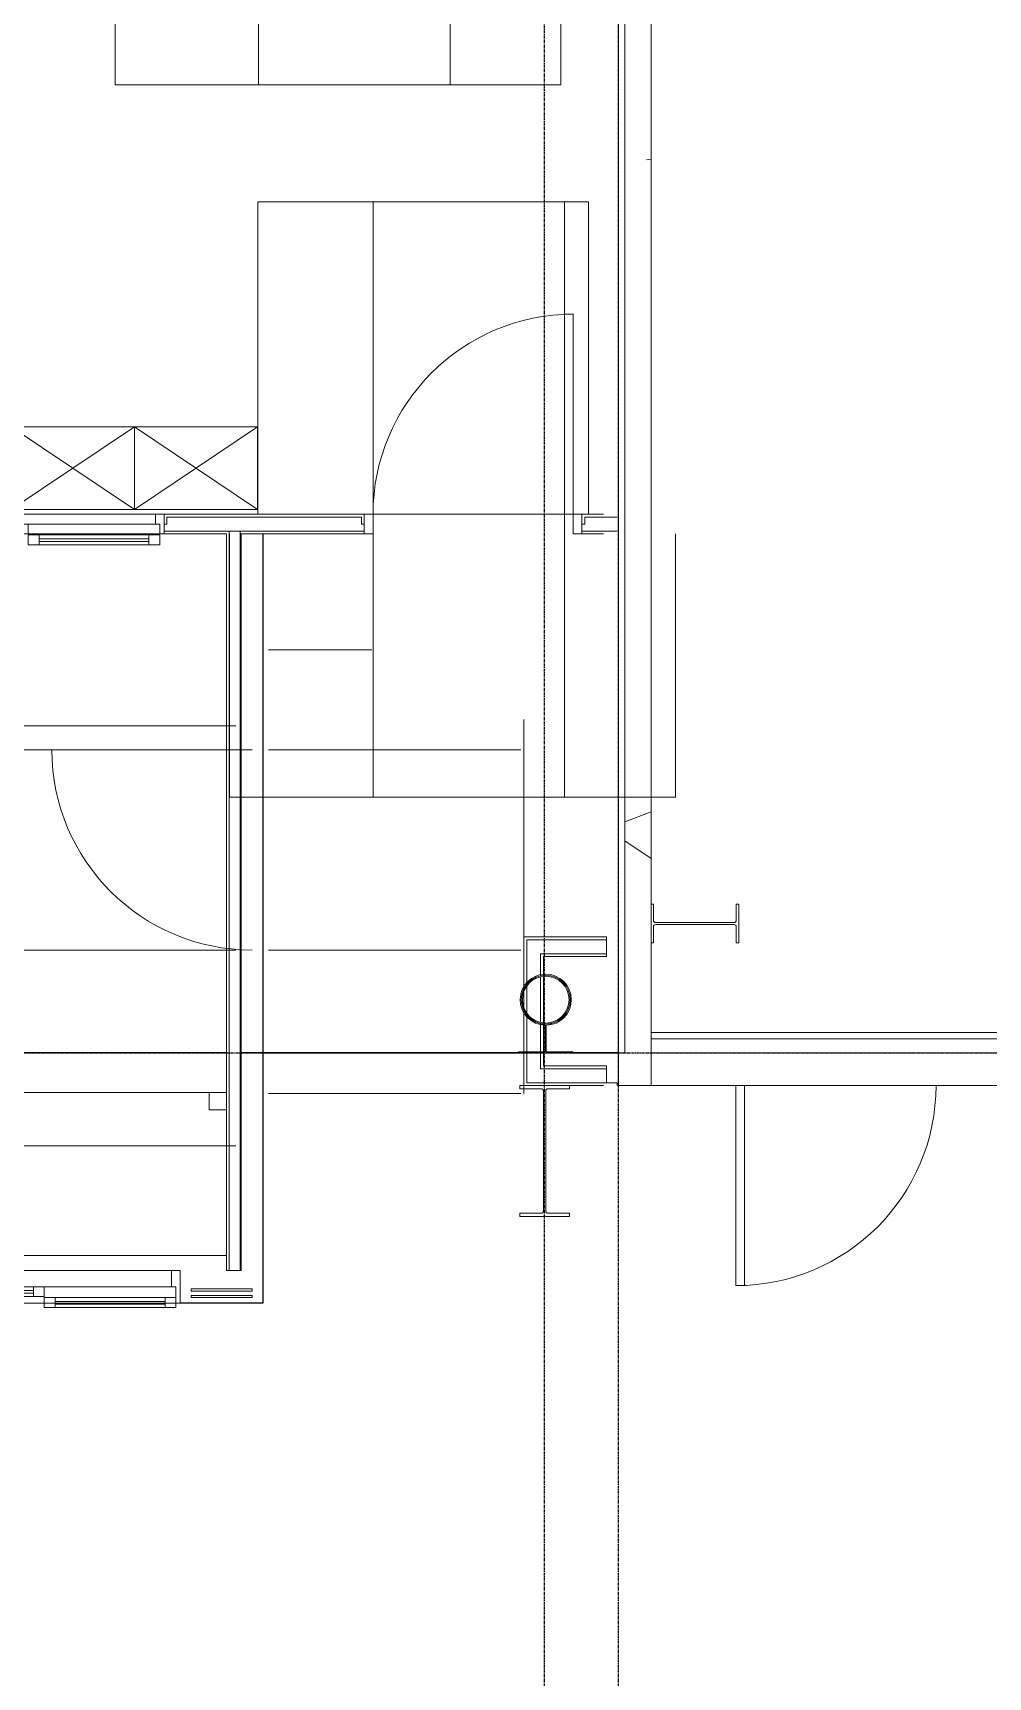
# Model space of a CAD drawing. Header units: millimetres. Extents: x -677815 to 476396, y -125373 to 39000.
# Drawn here: x 118379 to 122770, y -2870 to 4689 of the extents above; entities that cross this region are included whole.
import ezdxf

# ---------------------------------------------------------------- set-up
doc = ezdxf.new("R2010")
doc.units = ezdxf.units.MM
doc.linetypes.add('Xref building Toll$0$Grid Line', pattern=[22.225, 12.7, -3.175, 3.175, -3.175])
for name, color, linetype, lineweight in [('AM_BOR', 4, 'Continuous', 25), ('Xref building Toll$0$A-DOOR', 31, 'Continuous', 9), ('Xref building Toll$0$A-DOOR-HDLN', 31, 'Continuous', 9), ('Xref building Toll$0$A-FLOR', 192, 'Continuous', 25), ('Xref building Toll$0$A-GENM', 13, 'Continuous', 9), ('Xref building Toll$0$A-GLAZ', 151, 'Continuous', 9), ('Xref building Toll$0$A-GLAZ-CURT', 52, 'Continuous', 9), ('Xref building Toll$0$A-WALL', 113, 'Continuous', 9), ('Xref building Toll$0$A-WALL-PATT', 111, 'Continuous', 9), ('Xref building Toll$0$I-FURN', 30, 'Continuous', 9), ('Xref building Toll$0$I-FURN-HDLN', 30, 'Continuous', 9), ('Xref building Toll$0$P-PIPE', 3, 'Continuous', 9), ('Xref building Toll$0$S-COLS', 52, 'Continuous', 9)]:
    doc.layers.add(name, color=color, linetype=linetype, lineweight=lineweight)
doc.layers.add('Xref building Toll$0$S-GRID', color=8, linetype='Continuous')

# ---------------------------------------------------------------- blocks, each defined once
blk = doc.blocks.new('Xref building Toll$0$Toll Grids')
at = {"layer": 'Xref building Toll$0$S-GRID', "linetype": 'Xref building Toll$0$Grid Line'}
for p, q in [((120731, -125373.3), (120731, 36031.5)), ((121070, -125373.3), (121070, 35080.8)), ((-9195.8, 0), (280997.7, 0))]:
    blk.add_line(p, q, dxfattribs=at)
blk = doc.blocks.new('Xref building Toll$0$UB-Universal Beam-Column - C5_5_610UB101-1713864-MASTER GROUND FLOOR')
at = {"layer": 'Xref building Toll$0$S-COLS', "lineweight": 18}
for p, q in [((-114, 301), (114, 301)), ((-114, 286.2), (-114, 301)), ((-16.7, 286.2), (-114, 286.2)), ((-5.3, -274.8), (-5.3, 274.8)), ((5.3, 274.8), (5.3, -274.8)), ((114, 286.2), (16.7, 286.2)), ((114, 301), (114, 286.2)), ((-114, -286.2), (-16.7, -286.2)), ((-114, -301), (-114, -286.2)), ((114, -301), (-114, -301)), ((16.7, -286.2), (114, -286.2)), ((114, -286.2), (114, -301))]:
    blk.add_line(p, q, dxfattribs=at)
at = {"layer": 'Xref building Toll$0$S-COLS'}
for p, q in [((-114, 301), (-114, 301)), ((-114, 286.2), (-114, 286.2)), ((114, 301), (114, 301)), ((114, 286.2), (114, 286.2)), ((-114, -286.2), (-114, -286.2)), ((-114, -301), (-114, -301)), ((114, -286.2), (114, -286.2)), ((114, -301), (114, -301))]:
    blk.add_line(p, q, dxfattribs=at)
at = {"layer": 'Xref building Toll$0$S-COLS', "lineweight": 18}
for centre, start, end in [((-16.7, 274.8), 360, 90), ((16.7, 274.8), 90, 180), ((-16.7, -274.8), 270, 360), ((16.7, -274.8), 180, 270)]:
    blk.add_arc(centre, 11.4, start, end, dxfattribs=at)
blk = doc.blocks.new('Xref building Toll$0$_SBA 1SWING SPDoor 01a - 920W x 2700H AD-1991726-MASTER GROUND FLOOR')
at = {"layer": 'Xref building Toll$0$A-DOOR'}
for p, q in [((460, 995), (420, 995)), ((420, 75), (420, 995)), ((460, 995), (460, 75)), ((-500, 75), (-500, 75)), ((-500, 75), (-500, -75)), ((-500, 75), (-460, 75)), ((-500, 75), (-460, 75)), ((-500, -75), (-500, 75)), ((-460, -75), (-460, 75)), ((-460, 75), (-460, 75)), ((-460, 75), (-460, -75)), ((460, 75), (420, 75)), ((460, 75), (460, -75)), ((500, 75), (460, 75)), ((460, 75), (460, 75)), ((460, 75), (500, 75)), ((460, -75), (460, 75)), ((500, -75), (500, 75)), ((500, 75), (500, 75)), ((500, 75), (500, -75)), ((-460, -75), (-500, -75)), ((-500, -75), (-500, -75)), ((-460, -75), (-500, -75)), ((-460, -75), (-460, -75)), ((460, -75), (500, -75)), ((460, -75), (460, -75)), ((500, -75), (460, -75)), ((500, -75), (500, -75))]:
    blk.add_line(p, q, dxfattribs=at)
blk.add_arc((460, 75), 920, 90, 180, dxfattribs=at)
at = {"layer": 'Xref building Toll$0$A-DOOR-HDLN'}
for p, q in [((-460, 75), (460, 75)), ((420, 75), (420, -1285)), ((-1120, -1285), (-1120, -75)), ((-460, -75), (-460, -1285)), ((930, -75), (930, -1285)), ((930, -1285), (-1120, -1285))]:
    blk.add_line(p, q, dxfattribs=at)
blk = doc.blocks.new('Xref building Toll$0$DOOR_CWall_SGlass 01 - DOOR_CWall_SGlass 01-2201360-MASTER GROUND FLOOR')
at = {"layer": 'Xref building Toll$0$A-DOOR'}
blk.add_line((-460, 0), (-460, -920), dxfattribs=at)
blk.add_arc((-460, 0), 920, 270, 0, dxfattribs=at)
at = {"layer": 'Xref building Toll$0$A-DOOR-HDLN'}
for p, q in [((1120, 1250), (-600, 1250)), ((-460, 1235), (-460, 75)), ((460, 1235), (460, 75)), ((1120, 1235), (1120, 75)), ((-920, 550), (-920, 75)), ((-570, -1745), (-570, -75)), ((-460, -1745), (-460, -75)), ((460, -1745), (460, -75)), ((1360, -1745), (1360, -75)), ((-570, -1745), (1360, -1745))]:
    blk.add_line(p, q, dxfattribs=at)
blk = doc.blocks.new('Xref building Toll$0$IVS-CURTPAN-Double Glass - E10THK-I10THK-40mm-1893064-MASTER GROUND FLOOR')
at = {"layer": 'Xref building Toll$0$A-GLAZ-CURT'}
for p, q in [((140, -10), (-140, -10)), ((-140, -10), (-140, -20)), ((-140, -10), (-140, -10)), ((-140, -20), (140, -20)), ((-140, -20), (-140, -20)), ((140, -40), (-140, -40)), ((-140, -40), (-140, -50)), ((-140, -40), (-140, -40)), ((-140, -50), (140, -50)), ((-140, -50), (-140, -50)), ((140, -20), (140, -10)), ((140, -10), (140, -10)), ((140, -20), (140, -20)), ((140, -50), (140, -40)), ((140, -40), (140, -40)), ((140, -50), (140, -50))]:
    blk.add_line(p, q, dxfattribs=at)
blk = doc.blocks.new('Xref building Toll$0$Sliding_Window_9296 - 1250 x 1201-998177-MASTER GROUND FLOOR')
at = {"layer": 'Xref building Toll$0$A-GLAZ'}
for p, q in [((-555, 95), (-605, 95)), ((-605, 95), (-605, 50)), ((-605, 95), (-605, 50)), ((0, 95), (-605, 95)), ((-605, 95), (-605, 95)), ((-555, 50), (-555, 95)), ((-555, 95), (-555, 50)), ((-555, 95), (-555, 95)), ((-555, 95), (-50, 95)), ((-50, 80), (-555, 80)), ((-555, 80), (-555, 68)), ((-50, 80), (-555, 80)), ((-555, 80), (-555, 80)), ((-555, 68), (-555, 80)), ((0, 95), (-50, 95)), ((-50, 95), (-50, 50)), ((-50, 95), (-50, 50)), ((-50, 95), (-50, 95)), ((-50, 68), (-50, 80)), ((-50, 80), (-50, 80)), ((-50, 68), (-50, 80)), ((0, 50), (0, 95)), ((0, 50), (0, 95)), ((0, 95), (0, 95)), ((-625, 75), (-625, -75)), ((-605, 75), (-625, 75)), ((-625, 75), (-625, 75)), ((-625, 75), (-625, -75)), ((-625, 75), (625, 75)), ((-605, 0), (-605, 75)), ((-605, 75), (-605, 75)), ((605, 75), (-605, 75)), ((-605, 0), (-605, 75)), ((-605, 50), (-555, 50)), ((-605, 50), (-605, 50)), ((-605, 50), (0, 50)), ((-585, 0), (-605, 0)), ((-605, 0), (-605, 0)), ((-605, 0), (605, 0)), ((-585, -75), (-585, 0)), ((-585, -75), (-585, 0)), ((-585, 0), (-585, 0)), ((585, 0), (-585, 0)), ((-555, 68), (-50, 68)), ((-555, 68), (-555, 68)), ((-555, 68), (-50, 68)), ((-50, 50), (-555, 50)), ((-555, 50), (-555, 50)), ((-50, 68), (-50, 68)), ((-50, 50), (0, 50)), ((-50, 50), (-50, 50)), ((0, 50), (0, 50)), ((50, 45), (0, 45)), ((0, 45), (0, 0)), ((0, 45), (0, 0)), ((605, 45), (0, 45)), ((0, 45), (0, 45)), ((0, 0), (50, 0)), ((0, 0), (0, 0)), ((0, 0), (605, 0)), ((50, 0), (50, 45)), ((50, 45), (50, 0)), ((50, 45), (50, 45)), ((50, 45), (555, 45)), ((555, 30), (50, 30)), ((50, 30), (50, 18)), ((555, 30), (50, 30)), ((50, 30), (50, 30)), ((50, 18), (50, 30)), ((50, 18), (555, 18)), ((50, 18), (50, 18)), ((50, 18), (555, 18)), ((555, 0), (50, 0)), ((50, 0), (50, 0)), ((605, 45), (555, 45)), ((555, 45), (555, 0)), ((555, 45), (555, 0)), ((555, 45), (555, 45)), ((555, 18), (555, 30)), ((555, 30), (555, 30)), ((555, 18), (555, 30)), ((555, 18), (555, 18)), ((555, 0), (605, 0)), ((555, 0), (555, 0)), ((625, 75), (605, 75)), ((605, 75), (605, 0)), ((605, 75), (605, 75)), ((605, 0), (605, 75)), ((605, 0), (605, 45)), ((605, 0), (605, 45)), ((605, 45), (605, 45)), ((605, 0), (605, 0)), ((625, -75), (625, 75)), ((625, 75), (625, -75)), ((625, 75), (625, 75)), ((-625, -75), (-585, -75)), ((-625, -75), (-625, -75)), ((625, -75), (-625, -75)), ((-585, -75), (-585, -75)), ((-585, -75), (585, -75)), ((605, 0), (585, 0)), ((585, 0), (585, -75)), ((585, -75), (585, 0)), ((585, 0), (585, 0)), ((585, -75), (625, -75)), ((585, -75), (585, -75)), ((605, 0), (605, 0)), ((625, -75), (625, -75))]:
    blk.add_line(p, q, dxfattribs=at)
blk = doc.blocks.new('Xref building Toll$0$IVS-FURNITURE-Hung Cabinet 2 Adjustable Shelves - D380 W566 H900 A 2-704828-MASTER GROUND FLOOR')
at = {"layer": 'Xref building Toll$0$I-FURN-HDLN'}
for p, q in [((-283, -380), (283, 0)), ((-283, 0), (283, -380)), ((-283, -380), (-283, 0)), ((-283, 0), (283, 0)), ((283, 0), (283, -380)), ((283, -380), (-283, -380))]:
    blk.add_line(p, q, dxfattribs=at)
blk = doc.blocks.new('Xref building Toll$0$IVS-FURNITURE-Hung Cabinet 2 Adjustable Shelves - D380 W566 H900 A 2-744014-MASTER GROUND FLOOR')
at = {"layer": 'Xref building Toll$0$I-FURN-HDLN'}
for p, q in [((-283, 380), (283, 0)), ((-283, 0), (283, 380)), ((283, 380), (-283, 380)), ((-283, 380), (-283, 0)), ((283, 0), (283, 380)), ((-283, 0), (283, 0))]:
    blk.add_line(p, q, dxfattribs=at)
blk = doc.blocks.new('Xref building Toll$0$_SBA 1SWING SPDoor 01a - 920W x 2700H AD-1991727-MASTER GROUND FLOOR')
at = {"layer": 'Xref building Toll$0$A-DOOR'}
for p, q in [((460, 965), (420, 965)), ((420, 45), (420, 965)), ((460, 965), (460, 45)), ((-500, 45), (-500, 45)), ((-500, 45), (-500, -45)), ((-500, 45), (-460, 45)), ((-500, 45), (-460, 45)), ((-500, -45), (-500, 45)), ((-460, -45), (-460, 45)), ((-460, 45), (-460, 45)), ((-460, 45), (-460, -45)), ((460, 45), (420, 45)), ((460, 45), (460, -45)), ((500, 45), (460, 45)), ((460, 45), (460, 45)), ((460, 45), (500, 45)), ((460, -45), (460, 45)), ((500, -45), (500, 45)), ((500, 45), (500, 45)), ((500, 45), (500, -45)), ((-460, -45), (-500, -45)), ((-500, -45), (-500, -45)), ((-460, -45), (-500, -45)), ((-460, -45), (-460, -45)), ((460, -45), (500, -45)), ((460, -45), (460, -45)), ((500, -45), (460, -45)), ((500, -45), (500, -45))]:
    blk.add_line(p, q, dxfattribs=at)
blk.add_arc((460, 45), 920, 90, 180, dxfattribs=at)
at = {"layer": 'Xref building Toll$0$A-DOOR-HDLN'}
for p, q in [((-990, 1482), (-990, 45)), ((530, 1482), (-990, 1482)), ((-460, 45), (-460, 1482)), ((420, 45), (420, 1482)), ((530, 45), (530, 1482)), ((-460, 45), (460, 45)), ((420, 45), (420, -1255)), ((-1120, -1255), (-1120, -45)), ((-460, -45), (-460, -1255)), ((930, -45), (930, -1255)), ((930, -1255), (-1120, -1255))]:
    blk.add_line(p, q, dxfattribs=at)
blk = doc.blocks.new('Xref building Toll$0$_SBA 1SWING SPDoor 01a - 920W x 2040H WD-V331-MASTER GROUND FLOOR')
at = {"layer": 'Xref building Toll$0$A-DOOR'}
for p, q in [((460, 995), (420, 995)), ((420, 75), (420, 995)), ((460, 995), (460, 75))]:
    blk.add_line(p, q, dxfattribs=at)
blk.add_arc((460, 75), 920, 90, 180, dxfattribs=at)
blk = doc.blocks.new('Xref building Toll$0$UB-Universal Beam-Column - C1_5_410-2140506-MASTER GROUND FLOOR')
at = {"layer": 'Xref building Toll$0$S-COLS', "lineweight": 18}
for p, q in [((89, 201.5), (-89, 201.5)), ((-89, 201.5), (-89, 190.5)), ((-89, 190.5), (-15.65, 190.5)), ((-4.25, 179.1), (-4.25, -179.1)), ((4.25, -179.1), (4.25, 179.1)), ((15.65, 190.5), (89, 190.5)), ((89, 190.5), (89, 201.5)), ((-15.65, -190.5), (-89, -190.5)), ((-89, -190.5), (-89, -201.5)), ((-89, -201.5), (89, -201.5)), ((89, -190.5), (15.65, -190.5)), ((89, -201.5), (89, -190.5))]:
    blk.add_line(p, q, dxfattribs=at)
at = {"layer": 'Xref building Toll$0$S-COLS'}
for p, q in [((-89, 201.5), (-89, 201.5)), ((-89, 190.5), (-89, 190.5)), ((89, 201.5), (89, 201.5)), ((89, 190.5), (89, 190.5)), ((-89, -190.5), (-89, -190.5)), ((-89, -201.5), (-89, -201.5)), ((89, -190.5), (89, -190.5)), ((89, -201.5), (89, -201.5))]:
    blk.add_line(p, q, dxfattribs=at)
at = {"layer": 'Xref building Toll$0$S-COLS', "lineweight": 18}
for centre, start, end in [((-15.65, 179.1), 0, 90), ((15.65, 179.1), 90, 180), ((-15.65, -179.1), 270, 0), ((15.65, -179.1), 180, 270)]:
    blk.add_arc(centre, 11.4, start, end, dxfattribs=at)
blk = doc.blocks.new('Xref building Toll$0$DWP_Downpipe - 225mm-1784091-MASTER GROUND FLOOR')
at = {"layer": 'Xref building Toll$0$P-PIPE'}
for radius, start, end in [(112.5, 0, 180), (112.5, 0, 180), (107.5, 0, 180), (107.5, 360, 180), (112.5, 180, 360), (112.5, 180, 0), (107.5, 180, 360), (107.5, 180, 360)]:
    blk.add_arc((-33.5, -236), radius, start, end, dxfattribs=at)
blk = doc.blocks.new('Xref building Toll$0$DPS_Downpipe Clamp - D225-1784499-MASTER GROUND FLOOR')
at = {"layer": 'Xref building Toll$0$A-GENM'}
for p, q in [((-2.5, -117.5), (-2.5, -239.5)), ((-2.5, -239.5), (-2.5, -117.5)), ((-2.5, -117.5), (-2.5, -117.5)), ((2.5, -239.5), (2.5, -117.5)), ((2.5, -117.5), (2.5, -239.5)), ((2.5, -117.5), (2.5, -117.5)), ((-2.5, -239.5), (-125, -239.5)), ((-125, -239.5), (-125, -244.5)), ((-125, -244.5), (-125, -239.5)), ((-125, -239.5), (-2.5, -239.5)), ((-125, -239.5), (-125, -239.5)), ((-125, -244.5), (125, -244.5)), ((125, -244.5), (-125, -244.5)), ((-125, -244.5), (-125, -244.5)), ((-2.5, -239.5), (-2.5, -239.5)), ((125, -239.5), (2.5, -239.5)), ((2.5, -239.5), (125, -239.5)), ((2.5, -239.5), (2.5, -239.5)), ((125, -244.5), (125, -239.5)), ((125, -239.5), (125, -244.5)), ((125, -239.5), (125, -239.5)), ((125, -244.5), (125, -244.5))]:
    blk.add_line(p, q, dxfattribs=at)
for radius, start, end in [(117.5, 271.21915, 268.78085), (117.5, 271.21915, 268.78085), (112.5, 0, 180), (112.5, 360, 180), (112.5, 180, 360), (112.5, 180, 360)]:
    blk.add_arc((0, 0), radius, start, end, dxfattribs=at)
blk = doc.blocks.new('Xref building Toll$0$work top - work top-2200616-MASTER GROUND FLOOR')
at = {"layer": 'Xref building Toll$0$I-FURN'}
for p, q in [((120968, 142398.5), (120218, 142398.5)), ((120218, 142398.5), (120218, 139080.5)), ((120218, 139080.5), (120218, 142398.5)), ((120218, 142398.5), (120968, 142398.5)), ((120218, 142398.5), (120218, 142398.5)), ((120888, 142398.5), (120888, 142318.5)), ((120968, 142398.5), (120888, 142398.5)), ((120888, 142398.5), (120968, 142398.5)), ((120888, 142318.5), (120888, 142398.5)), ((120888, 142398.5), (120888, 142398.5)), ((120968, 142318.5), (120968, 142398.5)), ((120968, 142398.5), (120968, 142318.5)), ((120968, 142398.5), (120968, 142398.5)), ((120968, 139830.5), (120968, 142398.5)), ((120968, 142398.5), (120968, 139830.5)), ((120968, 142398.5), (120968, 142398.5)), ((120888, 142318.5), (120968, 142318.5)), ((120968, 142318.5), (120888, 142318.5)), ((120888, 142318.5), (120888, 142318.5)), ((120968, 142318.5), (120968, 142318.5)), ((120888, 141154.5), (120888, 141074.5)), ((120968, 141154.5), (120888, 141154.5)), ((120888, 141154.5), (120968, 141154.5)), ((120888, 141074.5), (120888, 141154.5)), ((120888, 141154.5), (120888, 141154.5)), ((120968, 141074.5), (120968, 141154.5)), ((120968, 141154.5), (120968, 141074.5)), ((120968, 141154.5), (120968, 141154.5)), ((120888, 141074.5), (120968, 141074.5)), ((120968, 141074.5), (120888, 141074.5)), ((120888, 141074.5), (120888, 141074.5)), ((120968, 141074.5), (120968, 141074.5)), ((120888, 139830.5), (120888, 139750.5)), ((120968, 139830.5), (120888, 139830.5)), ((120888, 139830.5), (120968, 139830.5)), ((120888, 139750.5), (120888, 139830.5)), ((120888, 139830.5), (120888, 139830.5)), ((120968, 139750.5), (120968, 139830.5)), ((120968, 139830.5), (120968, 139750.5)), ((120968, 139830.5), (120968, 139830.5)), ((127268, 139830.5), (120968, 139830.5)), ((120968, 139830.5), (127268, 139830.5)), ((120968, 139830.5), (120968, 139830.5)), ((122888, 139830.5), (122888, 139750.5)), ((122968, 139830.5), (122888, 139830.5)), ((122888, 139830.5), (122968, 139830.5)), ((122888, 139750.5), (122888, 139830.5)), ((122888, 139830.5), (122888, 139830.5)), ((122968, 139750.5), (122968, 139830.5)), ((122968, 139830.5), (122968, 139750.5)), ((122968, 139830.5), (122968, 139830.5)), ((124888, 139830.5), (124888, 139750.5)), ((124968, 139830.5), (124888, 139830.5)), ((124888, 139830.5), (124968, 139830.5)), ((124888, 139750.5), (124888, 139830.5)), ((124888, 139830.5), (124888, 139830.5)), ((124968, 139750.5), (124968, 139830.5)), ((124968, 139830.5), (124968, 139750.5)), ((124968, 139830.5), (124968, 139830.5)), ((127188, 139830.5), (127188, 139750.5)), ((127268, 139830.5), (127188, 139830.5)), ((127188, 139830.5), (127268, 139830.5)), ((127188, 139750.5), (127188, 139830.5)), ((127188, 139830.5), (127188, 139830.5)), ((127268, 139750.5), (127268, 139830.5)), ((127268, 139830.5), (127268, 139750.5)), ((127268, 139830.5), (127268, 139830.5)), ((127268, 139080.5), (127268, 139830.5)), ((127268, 139830.5), (127268, 139080.5)), ((127268, 139830.5), (127268, 139830.5)), ((120888, 139750.5), (120968, 139750.5)), ((120968, 139750.5), (120888, 139750.5)), ((120888, 139750.5), (120888, 139750.5)), ((120968, 139750.5), (120968, 139750.5)), ((122888, 139750.5), (122968, 139750.5)), ((122968, 139750.5), (122888, 139750.5)), ((122888, 139750.5), (122888, 139750.5)), ((122968, 139750.5), (122968, 139750.5)), ((124888, 139750.5), (124968, 139750.5)), ((124968, 139750.5), (124888, 139750.5)), ((124888, 139750.5), (124888, 139750.5)), ((124968, 139750.5), (124968, 139750.5)), ((127188, 139750.5), (127268, 139750.5)), ((127268, 139750.5), (127188, 139750.5)), ((127188, 139750.5), (127188, 139750.5)), ((127268, 139750.5), (127268, 139750.5)), ((120218, 139080.5), (127268, 139080.5)), ((127268, 139080.5), (120218, 139080.5)), ((120218, 139080.5), (120218, 139080.5)), ((127268, 139080.5), (127268, 139080.5))]:
    blk.add_line(p, q, dxfattribs=at)
blk = doc.blocks.new('Xref building Toll$0$Sliding_Window_9296 - 1250 x 1201-2201186-MASTER GROUND FLOOR')
at = {"layer": 'Xref building Toll$0$A-GLAZ'}
for p, q in [((-555, 95), (-605, 95)), ((-605, 95), (-605, 50)), ((-605, 95), (-605, 50)), ((0, 95), (-605, 95)), ((-605, 95), (-605, 95)), ((-555, 50), (-555, 95)), ((-555, 95), (-555, 50)), ((-555, 95), (-555, 95)), ((-555, 95), (-50, 95)), ((-50, 80), (-555, 80)), ((-555, 80), (-555, 68)), ((-50, 80), (-555, 80)), ((-555, 80), (-555, 80)), ((-555, 68), (-555, 80)), ((0, 95), (-50, 95)), ((-50, 95), (-50, 50)), ((-50, 95), (-50, 50)), ((-50, 95), (-50, 95)), ((-50, 68), (-50, 80)), ((-50, 80), (-50, 80)), ((-50, 68), (-50, 80)), ((0, 50), (0, 95)), ((0, 50), (0, 95)), ((0, 95), (0, 95)), ((-625, 45), (-625, -45)), ((-605, 45), (-625, 45)), ((-625, 45), (-625, 45)), ((-625, 45), (-625, -45)), ((-625, 45), (625, 45)), ((-605, 50), (-555, 50)), ((-605, 50), (-605, 50)), ((-605, 50), (0, 50)), ((-605, 0), (-605, 45)), ((-605, 45), (-605, 45)), ((605, 45), (-605, 45)), ((-605, 0), (-605, 45)), ((-585, 0), (-605, 0)), ((-605, 0), (-605, 0)), ((-605, 0), (605, 0)), ((-585, -45), (-585, 0)), ((-585, -45), (-585, 0)), ((-585, 0), (-585, 0)), ((585, 0), (-585, 0)), ((-555, 68), (-50, 68)), ((-555, 68), (-555, 68)), ((-555, 68), (-50, 68)), ((-50, 50), (-555, 50)), ((-555, 50), (-555, 50)), ((-50, 68), (-50, 68)), ((-50, 50), (0, 50)), ((-50, 50), (-50, 50)), ((0, 50), (0, 50)), ((50, 45), (0, 45)), ((0, 45), (0, 0)), ((0, 45), (0, 0)), ((605, 45), (0, 45)), ((0, 45), (0, 45)), ((0, 0), (50, 0)), ((0, 0), (0, 0)), ((0, 0), (605, 0)), ((50, 0), (50, 45)), ((50, 45), (50, 0)), ((50, 45), (50, 45)), ((50, 45), (555, 45)), ((555, 30), (50, 30)), ((50, 30), (50, 18)), ((555, 30), (50, 30)), ((50, 30), (50, 30)), ((50, 18), (50, 30)), ((50, 18), (555, 18)), ((50, 18), (50, 18)), ((50, 18), (555, 18)), ((555, 0), (50, 0)), ((50, 0), (50, 0)), ((605, 45), (555, 45)), ((555, 45), (555, 0)), ((555, 45), (555, 0)), ((555, 45), (555, 45)), ((555, 18), (555, 30)), ((555, 30), (555, 30)), ((555, 18), (555, 30)), ((555, 18), (555, 18)), ((555, 0), (605, 0)), ((555, 0), (555, 0)), ((625, 45), (605, 45)), ((605, 45), (605, 0)), ((605, 45), (605, 45)), ((605, 0), (605, 45)), ((605, 0), (605, 45)), ((605, 0), (605, 45)), ((605, 45), (605, 45)), ((605, 0), (605, 0)), ((625, -45), (625, 45)), ((625, 45), (625, -45)), ((625, 45), (625, 45)), ((-625, -45), (-585, -45)), ((-625, -45), (-625, -45)), ((625, -45), (-625, -45)), ((-585, -45), (-585, -45)), ((-585, -45), (585, -45)), ((605, 0), (585, 0)), ((585, 0), (585, -45)), ((585, -45), (585, 0)), ((585, 0), (585, 0)), ((585, -45), (625, -45)), ((585, -45), (585, -45)), ((605, 0), (605, 0)), ((625, -45), (625, -45))]:
    blk.add_line(p, q, dxfattribs=at)
blk = doc.blocks.new('Xref building Toll$0$building block 28092016')
at = {"layer": 'Xref building Toll$0$A-WALL-PATT', "lineweight": 9}
h = blk.add_hatch(dxfattribs=at)
h.set_pattern_fill('FP_1', color=256, style=0, pattern_type=2)
h.set_pattern_definition([(50, (714549.7, -811512), (3643.68, -318.78), [381, -4191]), (355, (714549.7, -811512), (-704.856, 3821.136), [304.8, -3352.8]), (100.451, (714853.3, -811538.5), (2938.85, 3502.33), [323.8, -3561.8]), (46.184, (714549.7, -810496), (5421.58, -840.86), [571.5, -6286.5]), (96.636, (715001.5, -810566), (4748.05, 4948.55), [485.7, -5342.7]), (351.184, (714549.7, -810496), (4748.1, 4948.5), [457.2, -5029.2]), (21, (715057.7, -810750), (3032.29, -2045.304), [381, -4191]), (326, (715057.7, -810750), (1236.04, 3683.76), [304.8, -3352.8]), (71.451, (715310.3, -810920.4), (4268.34, 1638.425), [323.8, -3561.8]), (37.5, (714549.7, -811512), (61.772, 1691.101), [167.64, -3144.52, 167.64, -3235.96, -3365.5]), (37.5, (714549.7, -811512), (61.772, 1691.101), [-6715.76, 167.64, -3197.86]), (7.5, (714549.7, -811512), (1336.393, 2003.611), [167.64, -1772.92, 167.64, -3068.32, -1282.7]), (7.5, (714549.7, -811512), (1336.393, 2003.611), [-5176.52, 167.64, -1115.06]), (327.5, (713416.8, -811512), (2711.818, -114.579), [167.64, -1102.36, 167.64, -3794.76, -5257.8]), (327.5, (713416.8, -811512), (2711.818, -114.579), [-5232.4, 167.64, -5090.16]), (317.5, (712908.8, -811512), (2962.586, 508.533), [167.64, -1483.36, 167.64, -2463.8, -3733.8]), (317.5, (712908.8, -811512), (2962.586, 508.533), [-4282.44, 167.64, -3566.16])])
h.paths.add_polyline_path([(843769.6, -671649.5), (843769.6, -665839.5), (843648.6, -665839.5), (843648.6, -671499.5), (843619.6, -671504.7), (843619.6, -671649.5), (843666.2, -671649.5)], flags=0)
at = {"layer": 'Xref building Toll$0$A-FLOR'}
for p, q in [((841985.6, -669113.5), (841985.6, -672649.5)), ((841817.6, -671499.5), (835517.6, -671499.5)), ((843160.6, -671499.5), (841885.6, -671499.5)), ((843160.6, -671499.5), (841985.6, -671499.5)), ((841985.6, -671499.5), (843160.6, -671499.5)), ((843619.6, -671499.5), (843410.6, -671499.5)), ((843619.6, -671499.5), (843410.6, -671499.5)), ((843410.6, -671499.5), (843619.6, -671499.5)), ((841985.6, -672649.5), (841605.6, -672649.5))]:
    blk.add_line(p, q, dxfattribs=at)
at = {"layer": 'Xref building Toll$0$A-WALL', "lineweight": 18}
for p, q in [((843619.6, -651499.5), (843619.6, -671499.5)), ((843648.6, -671499.5), (843648.6, -651528.5)), ((843769.6, -670815.9), (843769.6, -665689.5)), ((843619.6, -665839.5), (843619.6, -668955.8)), ((842451.6, -669023.5), (841531.6, -669023.5)), ((841531.6, -669023.5), (841531.6, -669113.5)), ((842451.6, -669113.5), (842451.6, -669023.5)), ((843551.6, -669023.5), (843451.6, -669023.5)), ((843451.6, -669023.5), (843451.6, -669113.5)), ((841531.6, -669113.5), (841817.6, -669113.5)), ((841817.6, -669113.5), (841817.6, -672499.5)), ((841885.6, -669113.5), (842451.6, -669113.5)), ((841885.6, -672499.5), (841885.6, -669113.5)), ((843451.6, -669113.5), (843551.6, -669113.5)), ((843619.6, -669181.1), (843619.6, -671649.5)), ((843551.6, -670966.6), (843185.1, -670966.6)), ((843185.1, -670966.6), (843185.1, -671206.1)), ((843769.6, -671405.5), (843769.6, -670993.9)), ((843275.1, -671056.6), (843551.6, -671056.6)), ((843275.1, -671143.8), (843275.1, -671056.6)), ((843275.1, -671361.1), (843275.1, -671148.8)), ((843185.1, -671219.1), (843185.1, -671290.8)), ((843185.1, -671303.8), (843185.1, -671649.5)), ((843275.1, -671559.5), (843275.1, -671366.1)), ((850944.6, -671405.5), (843769.6, -671405.5)), ((843769.6, -671649.5), (843769.6, -671434.5)), ((843769.6, -671434.5), (850944.6, -671434.5)), ((843619.6, -671499.5), (843648.6, -671499.5)), ((843551.6, -671559.5), (843275.1, -671559.5)), ((843394.6, -671649.5), (843551.6, -671649.5)), ((843619.6, -671649.5), (843769.6, -671649.5)), ((841817.6, -672499.5), (841885.6, -672499.5))]:
    blk.add_line(p, q, dxfattribs=at)
at = {"layer": 'Xref building Toll$0$A-WALL'}
for p, q in [((843619.6, -668955.8), (843619.6, -669023.5)), ((842438.6, -669036.5), (841544.6, -669036.5)), ((841544.6, -669036.5), (841544.6, -669068.5)), ((842438.6, -669068.5), (842438.6, -669036.5)), ((843464.6, -669036.5), (843464.6, -669068.5)), ((843614.6, -669036.5), (843464.6, -669036.5)), ((841531.6, -669068.5), (841544.6, -669068.5)), ((842451.6, -669100.5), (841531.6, -669100.5)), ((841830.6, -672499.5), (841830.6, -669100.5)), ((841880.6, -672499.5), (841880.6, -669100.5)), ((841885.6, -669113.5), (841880.6, -669113.5)), ((842438.6, -669068.5), (842451.6, -669068.5)), ((843451.6, -669068.5), (843464.6, -669068.5)), ((843614.6, -669100.5), (843451.6, -669100.5)), ((843619.6, -669113.5), (843619.6, -669181.1)), ((843198.1, -670979.6), (843564.6, -670979.6)), ((843198.1, -671185.8), (843198.1, -670979.6)), ((843551.6, -670966.6), (843564.6, -670966.6)), ((843564.6, -670966.6), (843564.6, -671056.6)), ((843262.1, -671043.6), (843564.6, -671043.6)), ((843262.1, -671146.5), (843262.1, -671043.6)), ((843551.6, -671056.6), (843564.6, -671056.6)), ((843262.1, -671359.4), (843262.1, -671150.5)), ((843198.1, -671316), (843198.1, -671193.9)), ((843198.1, -671636.5), (843198.1, -671324.1)), ((843262.1, -671572.5), (843262.1, -671363.4)), ((843769.6, -671405.5), (843769.6, -671434.5)), ((843769.6, -671499.5), (850014.6, -671499.5)), ((843262.1, -671572.5), (843564.6, -671572.5)), ((843564.6, -671559.5), (843551.6, -671559.5)), ((843564.6, -671559.5), (843564.6, -671636.5)), ((843198.1, -671636.5), (843614.6, -671636.5)), ((843614.6, -671636.5), (843614.6, -671649.5)), ((851013.6, -671649.5), (843769.6, -671649.5))]:
    blk.add_line(p, q, dxfattribs=at)
at = {"layer": 'Xref building Toll$0$A-DOOR'}
for name, p in [('Xref building Toll$0$_SBA 1SWING SPDoor 01a - 920W x 2700H AD-1991726-MASTER GROUND FLOOR', (842425.6, -665764.5)), ('Xref building Toll$0$_SBA 1SWING SPDoor 01a - 920W x 2700H AD-1991727-MASTER GROUND FLOOR', (842951.6, -669068.5))]:
    blk.add_blockref(name, p, dxfattribs=at)
for name, p, rotation in [('Xref building Toll$0$DOOR_CWall_SGlass 01 - DOOR_CWall_SGlass 01-2201360-MASTER GROUND FLOOR', (841935.6, -670566.5), 270), ('Xref building Toll$0$_SBA 1SWING SPDoor 01a - 920W x 2040H WD-V331-MASTER GROUND FLOOR', (844619.6, -671574.5), 180)]:
    blk.add_blockref(name, p, dxfattribs=dict(at, rotation=rotation))
at = {"layer": 'Xref building Toll$0$A-GENM'}
blk.add_blockref('Xref building Toll$0$DPS_Downpipe Clamp - D225-1784499-MASTER GROUND FLOOR', (843285.6, -671255), dxfattribs=at)
at = {"layer": 'Xref building Toll$0$A-GLAZ', "rotation": 180}
for name, p in [('Xref building Toll$0$Sliding_Window_9296 - 1250 x 1201-2201186-MASTER GROUND FLOOR', (840906.6, -669068.5)), ('Xref building Toll$0$Sliding_Window_9296 - 1250 x 1201-998177-MASTER GROUND FLOOR', (840980.6, -672574.5))]:
    blk.add_blockref(name, p, dxfattribs=at)
at = {"layer": 'Xref building Toll$0$A-GLAZ-CURT'}
blk.add_blockref('Xref building Toll$0$IVS-CURTPAN-Double Glass - E10THK-I10THK-40mm-1893064-MASTER GROUND FLOOR', (841795.6, -672574.5), dxfattribs=at)
at = {"layer": 'Xref building Toll$0$I-FURN'}
for name, p in [('Xref building Toll$0$IVS-FURNITURE-Hung Cabinet 2 Adjustable Shelves - D380 W566 H900 A 2-744014-MASTER GROUND FLOOR', (841111.6, -669001.8)), ('Xref building Toll$0$work top - work top-2200616-MASTER GROUND FLOOR', (714549.7, -811511.9))]:
    blk.add_blockref(name, p, dxfattribs=at)
at = {"layer": 'Xref building Toll$0$I-FURN', "rotation": 180}
blk.add_blockref('Xref building Toll$0$IVS-FURNITURE-Hung Cabinet 2 Adjustable Shelves - D380 W566 H900 A 2-704828-MASTER GROUND FLOOR', (841677.6, -669001.8), dxfattribs=at)
at = {"layer": 'Xref building Toll$0$P-PIPE', "rotation": 180}
blk.add_blockref('Xref building Toll$0$DWP_Downpipe - 225mm-1784091-MASTER GROUND FLOOR', (843252.1, -671490.9), dxfattribs=at)
at = {"layer": 'Xref building Toll$0$S-COLS'}
for name, p, rotation in [('Xref building Toll$0$UB-Universal Beam-Column - C1_5_410-2140506-MASTER GROUND FLOOR', (843971.1, -670904.9), 90), ('Xref building Toll$0$UB-Universal Beam-Column - C5_5_610UB101-1713864-MASTER GROUND FLOOR', (843280.6, -671950.5), 180)]:
    blk.add_blockref(name, p, dxfattribs=dict(at, rotation=rotation))
blk = doc.blocks.new('Xref building Toll')
for name, p in [('Xref building Toll$0$Toll Grids', (0, 0)), ('Xref building Toll$0$building block 28092016', (-722549.6, 671499.5))]:
    blk.add_blockref(name, p)

msp = doc.modelspace()

# ---------------------------------------------------------------- block references
at = {"layer": 'AM_BOR'}
msp.add_blockref('Xref building Toll', (0, 0), dxfattribs=at)

doc.saveas('drawing.dxf')
